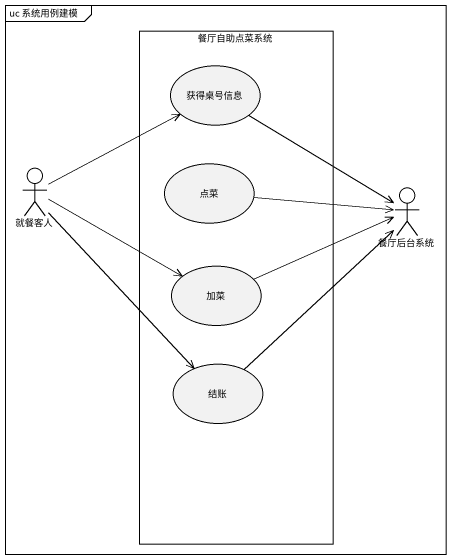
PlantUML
@startuml
mainframe uc 系统用例建模
rectangle 餐厅自助点菜系统 {
  usecase 获得桌号信息
  usecase 点菜
  usecase 加菜
  usecase 结账
}
actor 就餐客人
actor 餐厅后台系统
就餐客人 -up-> 获得桌号信息
就餐客人 -right-> 加菜
就餐客人 --> 结账
餐厅后台系统 <-up- 获得桌号信息
餐厅后台系统 <-left- 点菜
餐厅后台系统 <-left- 加菜
餐厅后台系统 <-- 结账
@enduml
